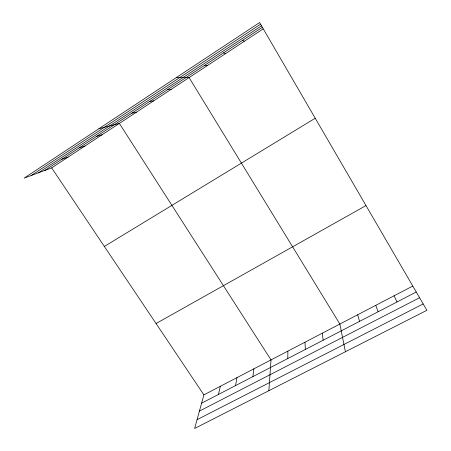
<?xml version="1.0" encoding="UTF-8"?>
<svg xmlns="http://www.w3.org/2000/svg" width="451" height="451" viewBox="0 0 451 451"><rect width="100%" height="100%" fill="white"/><g stroke="black" fill="none" stroke-linecap="round" stroke-linejoin="round"><path stroke-width="0.68" d="M287.8 358.539L287.879 351.12M268.852 390.696L271.023 359.898L119.357 123.411L98.949 128.698M252.898 376.613L253.89 368.822M235.557 385.594L236.995 377.622M218.464 394.445L220.33 386.298M412.659 286.126L203.897 394.862L194.657 428.45L426.877 310.294L259.607 22.55L24.123 178.139L51.668 167.896L263.136 28.926M31.356 175.45L260.543 24.236M38.403 172.829L261.445 25.87M44.891 170.416L262.273 27.37M104.35 246.449L315.102 118.32M156.052 323.525L365.874 205.65M201.608 403.171L416.155 292.068M199.427 411.098L419.498 297.756M197.07 419.684L423.139 303.94M61.86 159.248L68.214 157.021M79.094 147.911L85.014 145.983M96.587 136.399L102.056 134.781M131.861 113.184L136.405 112.209M149.636 101.486L153.701 100.838M167.687 89.608L171.262 89.304M176.561 77.42L189.082 77.589L339.862 324.043L345.41 351.746M204.636 65.299L207.172 65.699M223.544 52.857L225.539 53.63M242.756 40.212L244.194 41.374M51.668 167.896L203.897 394.862M394.073 295.805L397.01 301.978M375.745 305.355L378.147 311.748M357.677 314.764L359.554 321.377M322.296 333.193L323.164 340.223M304.966 342.219L305.355 349.446"/></g></svg>
